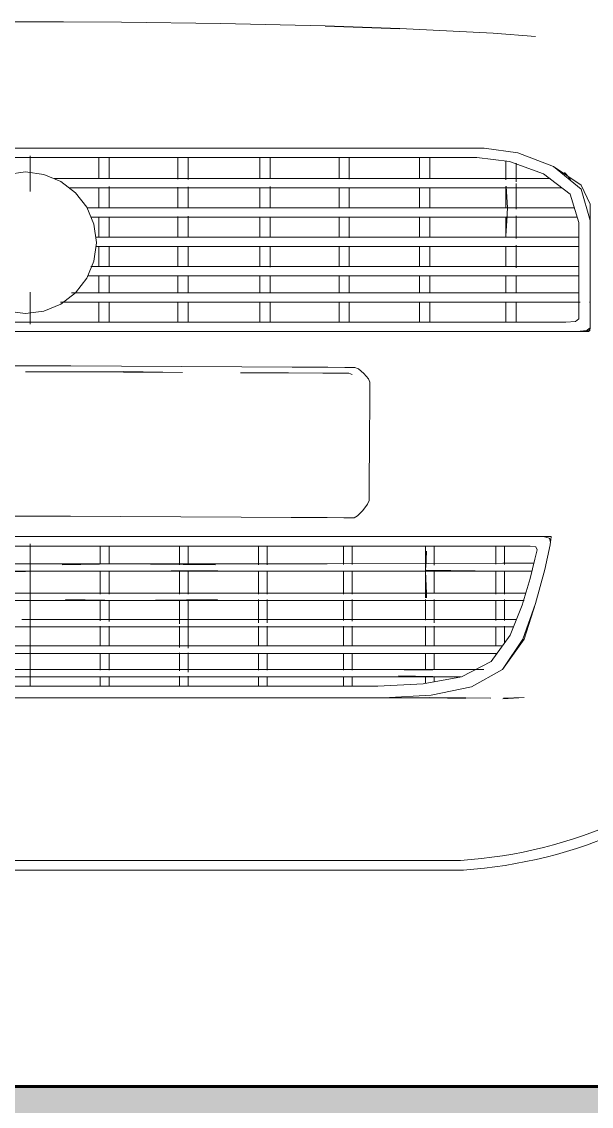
# Model space of a CAD drawing. Header units: millimetres. Extents: x -50912 to 58751, y -45352 to 5553.
# Drawn here: x 53098 to 53488, y 186 to 931 of the extents above; entities that cross this region are included whole.
import ezdxf

# ---------------------------------------------------------------- set-up
doc = ezdxf.new("R2010")
doc.units = ezdxf.units.MM
for name, color, linetype, lineweight in [('A-FLOR', 192, 'Continuous', 25), ('A-FLOR-PATT', 8, 'Continuous', 25), ('A-GENM', 13, 'Continuous', 9), ('G-IMPT', 8, 'Continuous', 9)]:
    doc.layers.add(name, color=color, linetype=linetype, lineweight=lineweight)

# ---------------------------------------------------------------- blocks, each defined once
blk = doc.blocks.new('CRT_Fiat Punto - Punto_dwg-V136-E')
at = {"layer": 'G-IMPT'}
for p, q in [((-41204.62, 930.59), (-41230.55, 930.59)), ((-41204.62, 930.59), (-41178.69, 930.59)), ((-41138.74, 930.26), (-41178.69, 930.59)), ((-41138.74, 930.26), (-41070.73, 929.26)), ((-40998.96, 927.78), (-41070.73, 929.26)), ((-40998.96, 927.78), (-40947.69, 925.96)), ((-40947.66, 925.79), (-40998.93, 927.61)), ((-40911.16, 924.14), (-40947.69, 925.96)), ((-40911.16, 924.14), (-40883.6, 922.65)), ((-40883.6, 922.65), (-40854.59, 920.4)), ((-41204.62, 843.78), (-41230.02, 843.78)), ((-41204.62, 843.78), (-41179.22, 843.78)), ((-41140.07, 843.78), (-41179.22, 843.78)), ((-41140.07, 843.78), (-41073.41, 843.78)), ((-41003.03, 843.78), (-41073.41, 843.78)), ((-41003.03, 843.78), (-40952.77, 843.78)), ((-40916.96, 843.78), (-40952.77, 843.78)), ((-40916.96, 843.78), (-40889.94, 843.78)), ((-40866.69, 840.64), (-40889.94, 843.78)), ((-41204.62, 837.51), (-41232.82, 837.51)), ((-41232.82, 837.51), (-41204.62, 837.51)), ((-41204.62, 837.51), (-41176.42, 837.51)), ((-41204.62, 837.51), (-41176.42, 837.51)), ((-41201.6, 838.63), (-41201.6, 833.54)), ((-41201.6, 833.54), (-41201.6, 820.78)), ((-41135.97, 837.51), (-41176.42, 837.51)), ((-41135.97, 837.51), (-41176.42, 837.51)), ((-41154.36, 833.54), (-41154.36, 837.51)), ((-41154.36, 833.54), (-41154.36, 822.9)), ((-41147.32, 837.51), (-41147.32, 833.54)), ((-41147.32, 833.54), (-41147.32, 822.85)), ((-41071.01, 837.51), (-41135.97, 837.51)), ((-41071.01, 837.51), (-41135.97, 837.51)), ((-41100.07, 833.54), (-41100.07, 837.51)), ((-41100.07, 833.54), (-41100.07, 822.5)), ((-41093.03, 837.51), (-41093.03, 833.54)), ((-41093.03, 833.54), (-41093.03, 822.41)), ((-41003.46, 837.51), (-41071.01, 837.51)), ((-41003.46, 837.51), (-41071.01, 837.51)), ((-41043.77, 833.54), (-41043.77, 837.13)), ((-41043.77, 833.54), (-41043.77, 822.92)), ((-41036.74, 837.22), (-41036.74, 833.54)), ((-41036.74, 833.54), (-41036.74, 822.8)), ((-40955.2, 837.51), (-41003.46, 837.51)), ((-40955.2, 837.51), (-41003.46, 837.51)), ((-40989.49, 833.54), (-40989.49, 837.51)), ((-40989.49, 833.54), (-40989.49, 822.72)), ((-40982.45, 837.03), (-40982.45, 833.54)), ((-40982.45, 833.54), (-40982.45, 822.61)), ((-40920.82, 837.51), (-40955.2, 837.51)), ((-40920.82, 837.51), (-40955.2, 837.51)), ((-40934.2, 833.54), (-40934.2, 837.51)), ((-40934.2, 833.54), (-40934.2, 823.05)), ((-40927.16, 837.51), (-40927.16, 833.54)), ((-40927.16, 833.54), (-40927.16, 822.79)), ((-40920.82, 837.51), (-40894.88, 837.51)), ((-40920.82, 837.51), (-40894.88, 837.51)), ((-40872.57, 834.68), (-40894.88, 837.51)), ((-40872.57, 834.68), (-40894.88, 837.51)), ((-40874.88, 833.54), (-40874.88, 835.1)), ((-40874.88, 833.54), (-40874.88, 822.15)), ((-40872.57, 834.68), (-40849.04, 826.2)), ((-40872.57, 834.68), (-40849.04, 826.2)), ((-40867.85, 833.54), (-40867.85, 820.78)), ((-40866.69, 840.64), (-40842.19, 831.21)), ((-41204.62, 827.51), (-41217.19, 825.83)), ((-41192.05, 825.83), (-41204.62, 827.51)), ((-40830.95, 812.22), (-40849.04, 826.2)), ((-40830.95, 812.22), (-40849.04, 826.2)), ((-40823.34, 815.68), (-40842.19, 831.21)), ((-40842.19, 831.21), (-40823.34, 818.48)), ((-41201.6, 814.04), (-41201.6, 820.78)), ((-41180.33, 821.02), (-41192.05, 825.83)), ((-41185, 822.93), (-41176.42, 822.93)), ((-41180.33, 821.02), (-41170.29, 813.29)), ((-41135.97, 822.93), (-41176.42, 822.93)), ((-41135.97, 822.93), (-41071.01, 822.93)), ((-41003.03, 822.93), (-41071.01, 822.93)), ((-41003.03, 822.93), (-40953.48, 822.93)), ((-40914.92, 822.93), (-40953.48, 822.93)), ((-40914.92, 822.93), (-40879.87, 822.93)), ((-40853.46, 822.93), (-40879.87, 822.93)), ((-40867.85, 803.19), (-40867.85, 819.49)), ((-40853.46, 822.93), (-40844.59, 822.93)), ((-41140.07, 816.64), (-41174.64, 816.64)), ((-41162.55, 803.28), (-41170.29, 813.29)), ((-41154.36, 803.19), (-41154.36, 816.8)), ((-41147.32, 803.19), (-41147.32, 817.42)), ((-41073.41, 816.64), (-41140.07, 816.64)), ((-41100.07, 803.19), (-41100.07, 817.11)), ((-41093.03, 803.19), (-41093.03, 817.19)), ((-41002.59, 816.64), (-41073.41, 816.64)), ((-41043.77, 803.19), (-41043.77, 816.77)), ((-41036.74, 803.19), (-41036.74, 817.42)), ((-40950.98, 816.64), (-41002.59, 816.64)), ((-40989.49, 803.19), (-40989.49, 816.44)), ((-40982.45, 803.19), (-40982.45, 816.62)), ((-40911.54, 816.64), (-40950.98, 816.64)), ((-40934.2, 803.19), (-40934.2, 816.52)), ((-40927.16, 803.19), (-40927.16, 816.78)), ((-40877.23, 816.64), (-40911.54, 816.64)), ((-40851.88, 816.64), (-40877.23, 816.64)), ((-40874.88, 803.19), (-40874.88, 817.42)), ((-40873.84, 802.83), (-40874.7, 817.68)), ((-40873.84, 802.83), (-40874.69, 817.42)), ((-40851.88, 816.64), (-40839.31, 816.64)), ((-40836.67, 816.64), (-40839.31, 816.64)), ((-40830.95, 812.22), (-40824.92, 792.9)), ((-40830.95, 812.22), (-40824.92, 792.9)), ((-40823.34, 818.48), (-40817.05, 805.43)), ((-40823.34, 815.68), (-40817.05, 794.21)), ((-40817.05, 792.71), (-40817.05, 805.43)), ((-41162.55, 803.28), (-41157.72, 791.58)), ((-41135.97, 802.83), (-41162.36, 802.83)), ((-41140.07, 796.53), (-41159.76, 796.53)), ((-41154.36, 802.7), (-41154.36, 803.19)), ((-41154.36, 783.59), (-41154.36, 796.63)), ((-41147.32, 802.7), (-41147.32, 803.19)), ((-41147.32, 783.59), (-41147.32, 796.67)), ((-41073.41, 796.53), (-41140.07, 796.53)), ((-41135.97, 802.83), (-41071.01, 802.83)), ((-41100.07, 802.7), (-41100.07, 803.19)), ((-41100.07, 783.59), (-41100.07, 797)), ((-41093.03, 802.7), (-41093.03, 803.19)), ((-41093.03, 783.59), (-41093.03, 797.08)), ((-41002.59, 796.53), (-41073.41, 796.53)), ((-41003.03, 802.83), (-41071.01, 802.83)), ((-41043.77, 802.7), (-41043.77, 803.19)), ((-41043.77, 783.59), (-41043.77, 796.6)), ((-41036.74, 802.7), (-41036.74, 803.19)), ((-41036.74, 783.59), (-41036.74, 796.71)), ((-41003.03, 802.83), (-40953.48, 802.83)), ((-40950.98, 796.53), (-41002.59, 796.53)), ((-40989.49, 802.7), (-40989.49, 803.19)), ((-40989.49, 783.59), (-40989.49, 796.27)), ((-40982.45, 802.7), (-40982.45, 803.19)), ((-40982.45, 783.59), (-40982.45, 796.45)), ((-40913.41, 802.83), (-40953.48, 802.83)), ((-40910.03, 796.53), (-40950.98, 796.53)), ((-40934.2, 802.7), (-40934.2, 803.19)), ((-40934.2, 783.59), (-40934.2, 796.33)), ((-40927.16, 802.7), (-40927.16, 803.19)), ((-40927.16, 783.59), (-40927.16, 796.57)), ((-40913.41, 802.83), (-40873.84, 802.83)), ((-40871.2, 796.53), (-40910.03, 796.53)), ((-40874.88, 802.7), (-40874.88, 803.19)), ((-40873.84, 802.83), (-40874.88, 783.59)), ((-40874.14, 797.32), (-40874.88, 783.59)), ((-40874.88, 783.59), (-40874.88, 796.53)), ((-40873.84, 802.83), (-40873.88, 802.04)), ((-40842.9, 802.83), (-40873.84, 802.83)), ((-40841.33, 796.53), (-40871.2, 796.53)), ((-40867.85, 802.04), (-40867.85, 803.19)), ((-40867.85, 783.59), (-40867.85, 797.32)), ((-40842.9, 802.83), (-40828.71, 802.83)), ((-40841.33, 796.53), (-40827.25, 796.53)), ((-40828.71, 802.83), (-40828.03, 802.83)), ((-40826.23, 796.53), (-40827.25, 796.53)), ((-41156.04, 779.05), (-41157.72, 791.58)), ((-40824.92, 771.17), (-40824.92, 792.9)), ((-40824.92, 771.17), (-40824.92, 792.9)), ((-40817.05, 792.71), (-40817.05, 780.99)), ((-41135.97, 782.72), (-41156.64, 782.72)), ((-41154.36, 782.83), (-41154.36, 783.59)), ((-41147.32, 782.79), (-41147.32, 783.59)), ((-41135.97, 782.72), (-41071.01, 782.72)), ((-41100.07, 782.88), (-41100.07, 783.59)), ((-41093.03, 782.8), (-41093.03, 783.59)), ((-41003.03, 782.72), (-41071.01, 782.72)), ((-41043.77, 782.85), (-41043.77, 783.59)), ((-41036.74, 782.73), (-41036.74, 783.59)), ((-41003.03, 782.72), (-40953.48, 782.72)), ((-40989.49, 782.72), (-40989.49, 783.59)), ((-40982.45, 782.4), (-40982.45, 783.59)), ((-40912.91, 782.72), (-40953.48, 782.72)), ((-40934.2, 782.72), (-40934.2, 783.59)), ((-40927.16, 782.77), (-40927.16, 783.59)), ((-40912.91, 782.72), (-40871.83, 782.72)), ((-40874.88, 782.61), (-40874.88, 783.59)), ((-40839.38, 782.72), (-40871.83, 782.72)), ((-40867.85, 781.93), (-40867.85, 783.59)), ((-40839.38, 782.72), (-40824.69, 782.72)), ((-41156.04, 778.76), (-41157.72, 766.23)), ((-41140.07, 776.42), (-41156.31, 776.42)), ((-41156.04, 779.05), (-41156.04, 778.9)), ((-41156.04, 778.76), (-41156.04, 778.9)), ((-41154.36, 763.23), (-41154.36, 776.16)), ((-41147.32, 763.23), (-41147.32, 776.16)), ((-41073.41, 776.42), (-41140.07, 776.42)), ((-41100.07, 763.23), (-41100.07, 776.16)), ((-41093.03, 763.23), (-41093.03, 776.16)), ((-41002.59, 776.42), (-41073.41, 776.42)), ((-41043.77, 763.23), (-41043.77, 776.16)), ((-41036.74, 763.23), (-41036.74, 776.51)), ((-40950.98, 776.42), (-41002.59, 776.42)), ((-40989.49, 763.23), (-40989.49, 776.16)), ((-40982.45, 763.23), (-40982.45, 776.16)), ((-40909.53, 776.42), (-40950.98, 776.42)), ((-40934.2, 763.23), (-40934.2, 776.12)), ((-40927.16, 763.23), (-40927.16, 776.36)), ((-40869.19, 776.42), (-40909.53, 776.42)), ((-40874.88, 763.23), (-40874.88, 776.53)), ((-40837.81, 776.42), (-40869.19, 776.42)), ((-40867.85, 763.23), (-40867.85, 777.21)), ((-40837.81, 776.42), (-40824.86, 776.42)), ((-40817.05, 780.99), (-40817.05, 766.77)), ((-40824.92, 771.17), (-40824.92, 749.98)), ((-40824.92, 771.17), (-40824.92, 749.98)), ((-40817.05, 766.77), (-40817.05, 746.53)), ((-41162.55, 754.53), (-41157.72, 766.23)), ((-41135.97, 762.61), (-41159.81, 762.61)), ((-41154.36, 762.61), (-41154.36, 763.23)), ((-41147.32, 762.61), (-41147.32, 763.23)), ((-41135.97, 762.61), (-41071.01, 762.61)), ((-41100.07, 762.61), (-41100.07, 763.23)), ((-41093.03, 762.61), (-41093.03, 763.23)), ((-41003.03, 762.61), (-41071.01, 762.61)), ((-41043.77, 762.61), (-41043.77, 763.23)), ((-41036.74, 762.22), (-41036.74, 763.23)), ((-41003.03, 762.61), (-40953.48, 762.61)), ((-40989.49, 762.61), (-40989.49, 763.23)), ((-40982.45, 762.89), (-40982.45, 763.23)), ((-40912.91, 762.61), (-40953.48, 762.61)), ((-40934.2, 762.61), (-40934.2, 763.23)), ((-40927.16, 762.33), (-40927.16, 763.23)), ((-40912.91, 762.61), (-40871.83, 762.61)), ((-40874.88, 762.63), (-40874.88, 763.23)), ((-40839.38, 762.61), (-40871.83, 762.61)), ((-40867.85, 761.83), (-40867.85, 763.23)), ((-40839.38, 762.61), (-40824.69, 762.61)), ((-41162.55, 754.53), (-41170.29, 744.52)), ((-41140.07, 756.32), (-41162.24, 756.32)), ((-41154.36, 744.52), (-41154.36, 756.19)), ((-41147.32, 744.52), (-41147.32, 756.23)), ((-41073.41, 756.32), (-41140.07, 756.32)), ((-41100.07, 744.52), (-41100.07, 756.16)), ((-41093.03, 744.52), (-41093.03, 756.23)), ((-41002.59, 756.32), (-41073.41, 756.32)), ((-41043.77, 744.97), (-41043.77, 756.16)), ((-41036.74, 744.85), (-41036.74, 756.27)), ((-40950.98, 756.32), (-41002.59, 756.32)), ((-40989.49, 744.52), (-40989.49, 755.82)), ((-40982.45, 745.07), (-40982.45, 756)), ((-40909.53, 756.32), (-40950.98, 756.32)), ((-40934.2, 744.52), (-40934.2, 755.88)), ((-40927.16, 744.88), (-40927.16, 756.11)), ((-40869.19, 756.32), (-40909.53, 756.32)), ((-40874.88, 744.52), (-40874.88, 756.29)), ((-40837.81, 756.32), (-40869.19, 756.32)), ((-40867.85, 744.5), (-40867.85, 756.52)), ((-40837.81, 756.32), (-40824.66, 756.32)), ((-41201.6, 743.37), (-41201.6, 745.05)), ((-41180.33, 736.79), (-41170.29, 744.52)), ((-41135.97, 744.52), (-41173.01, 744.52)), ((-41135.97, 744.52), (-41071.01, 744.52)), ((-41003.03, 744.52), (-41071.01, 744.52)), ((-41003.03, 744.52), (-40953.48, 744.52)), ((-40912.91, 744.52), (-40953.48, 744.52)), ((-40912.91, 744.52), (-40871.83, 744.52)), ((-40839.38, 744.52), (-40871.83, 744.52)), ((-40839.38, 744.52), (-40824.69, 744.52)), ((-40824.92, 733.71), (-40824.92, 749.98)), ((-40824.92, 733.71), (-40824.92, 749.98)), ((-40817.05, 746.53), (-40817.05, 728.45)), ((-41201.6, 728.48), (-41201.6, 743.37)), ((-41180.33, 736.79), (-41192.05, 731.98)), ((-41180.58, 738.22), (-41179.22, 738.22)), ((-41140.07, 738.22), (-41179.22, 738.22)), ((-41154.36, 728.48), (-41154.36, 738.22)), ((-41147.32, 728.48), (-41147.32, 738.22)), ((-41073.41, 738.22), (-41140.07, 738.22)), ((-41100.07, 728.48), (-41100.07, 737.87)), ((-41093.03, 728.48), (-41093.03, 737.95)), ((-41002.59, 738.22), (-41073.41, 738.22)), ((-41043.77, 728.48), (-41043.77, 737.88)), ((-41036.74, 728.48), (-41036.74, 737.99)), ((-40950.98, 738.22), (-41002.59, 738.22)), ((-40989.49, 728.48), (-40989.49, 738.22)), ((-40982.45, 728.48), (-40982.45, 737.72)), ((-40909.53, 738.22), (-40950.98, 738.22)), ((-40934.2, 728.48), (-40934.2, 738.22)), ((-40927.16, 728.48), (-40927.16, 737.82)), ((-40869.19, 738.22), (-40909.53, 738.22)), ((-40874.88, 728.48), (-40874.88, 738)), ((-40837.81, 738.22), (-40869.19, 738.22)), ((-40867.85, 728.48), (-40867.85, 738.23)), ((-40837.81, 738.22), (-40823.93, 738.22)), ((-40817.05, 738.22), (-40817.47, 738.22)), ((-41204.62, 730.3), (-41217.19, 731.98)), ((-41204.62, 730.3), (-41192.05, 731.98)), ((-40824.92, 733.71), (-40824.92, 726.74)), ((-40824.92, 733.71), (-40824.92, 726.74)), ((-41232.82, 724.41), (-41204.62, 724.41)), ((-41232.82, 724.41), (-41204.62, 724.41)), ((-41204.62, 724.41), (-41176.42, 724.41)), ((-41204.62, 724.41), (-41176.42, 724.41)), ((-41201.6, 723.02), (-41201.6, 728.48)), ((-41135.97, 724.41), (-41176.42, 724.41)), ((-41135.97, 724.41), (-41176.42, 724.41)), ((-41154.36, 724.41), (-41154.36, 728.48)), ((-41147.32, 724.41), (-41147.32, 728.48)), ((-41135.97, 724.41), (-41071.01, 724.41)), ((-41135.97, 724.41), (-41071.01, 724.41)), ((-41100.07, 724.41), (-41100.07, 728.48)), ((-41093.03, 724.41), (-41093.03, 728.48)), ((-41003.03, 724.41), (-41071.01, 724.41)), ((-41003.03, 724.41), (-41071.01, 724.41)), ((-41043.77, 724.41), (-41043.77, 728.48)), ((-41036.74, 724.41), (-41036.74, 728.48)), ((-41003.03, 724.41), (-40953.48, 724.41)), ((-41003.03, 724.41), (-40953.48, 724.41)), ((-40989.49, 724.41), (-40989.49, 728.48)), ((-40982.45, 724.41), (-40982.45, 728.48)), ((-40914.42, 724.41), (-40953.48, 724.41)), ((-40914.42, 724.41), (-40953.48, 724.41)), ((-40934.2, 724.41), (-40934.2, 728.48)), ((-40927.16, 724.41), (-40927.16, 728.48)), ((-40914.42, 724.41), (-40877.86, 724.41)), ((-40914.42, 724.41), (-40877.86, 724.41)), ((-40849.18, 724.41), (-40877.86, 724.41)), ((-40849.18, 724.41), (-40877.86, 724.41)), ((-40874.88, 724.41), (-40874.88, 728.48)), ((-40867.85, 724.82), (-40867.85, 728.48)), ((-40849.18, 724.41), (-40833.74, 724.41)), ((-40849.18, 724.41), (-40833.74, 724.41)), ((-40827.12, 724.99), (-40833.74, 724.41)), ((-40827.12, 724.99), (-40833.74, 724.41)), ((-40827.12, 724.99), (-40824.92, 726.74)), ((-40827.12, 724.99), (-40824.92, 726.74)), ((-40817.05, 728.45), (-40817.05, 720.7)), ((-41204.62, 718.12), (-41230.02, 718.12)), ((-41179.22, 718.12), (-41204.62, 718.12)), ((-41140.07, 718.12), (-41179.22, 718.12)), ((-41073.41, 718.12), (-41140.07, 718.12)), ((-41002.59, 718.12), (-41073.41, 718.12)), ((-41002.59, 718.12), (-40950.98, 718.12)), ((-40910.66, 718.12), (-40950.98, 718.12)), ((-40910.66, 718.12), (-40873.72, 718.12)), ((-40846.55, 718.12), (-40873.72, 718.12)), ((-40846.55, 718.12), (-40835.57, 718.12)), ((-40835.57, 718.12), (-40832.12, 718.12)), ((-40832.12, 718.12), (-40827.55, 718.12)), ((-40823.03, 718.12), (-40827.55, 718.12)), ((-40819.35, 718.76), (-40826.25, 718.12)), ((-40819.73, 718.12), (-40823.03, 718.12)), ((-40817.44, 718.76), (-40821.33, 718.12)), ((-40819.73, 718.12), (-40821.33, 718.12)), ((-40821.33, 718.12), (-40818.23, 718.12)), ((-40818.23, 718.12), (-40820.77, 718.12)), ((-40817.44, 718.76), (-40819.73, 718.12)), ((-40819.73, 718.12), (-40817.72, 718.76)), ((-40819.35, 718.76), (-40817.47, 720.35)), ((-40818.23, 718.12), (-40817.05, 720.7)), ((-40817.44, 718.76), (-40818.23, 718.12)), ((-40817.35, 718.76), (-40818.23, 718.12)), ((-40817.72, 718.76), (-40817.05, 720.7)), ((-40817.44, 718.76), (-40817.05, 720.7)), ((-40817.44, 718.76), (-40817.05, 720.7)), ((-40817.35, 718.76), (-40817.05, 720.7)), ((-41204.62, 694.55), (-41235.77, 694.46)), ((-41173.47, 694.46), (-41204.62, 694.55)), ((-41138.9, 694.26), (-41173.47, 694.46)), ((-41097.5, 694.04), (-41138.9, 694.26)), ((-41056.12, 693.82), (-41097.5, 694.04)), ((-41021.64, 693.64), (-41056.12, 693.82)), ((-40997.08, 693.51), (-41021.64, 693.64)), ((-40985.44, 693.45), (-40997.08, 693.51)), ((-40981.13, 693.42), (-40985.44, 693.45)), ((-40981.13, 693.42), (-40978.54, 693.41)), ((-40978.54, 693.41), (-40976.18, 692.34)), ((-40976.18, 692.34), (-40972.54, 689.15)), ((-41204.62, 690.44), (-41172.26, 690.35)), ((-41137.41, 690.65), (-41172.3, 690.4)), ((-41137.31, 690.2), (-41172.3, 690.4)), ((-41137.41, 690.65), (-41096.98, 689.98)), ((-41096.98, 689.98), (-41137.31, 690.2)), ((-41057.19, 689.72), (-41024.19, 689.6)), ((-41000.62, 689.47), (-41024.19, 689.6)), ((-40989.46, 689.42), (-41000.62, 689.47)), ((-40985.32, 689.39), (-40989.46, 689.42)), ((-40982.84, 689.38), (-40985.32, 689.39)), ((-40980.57, 688.46), (-40982.84, 689.38)), ((-40980.57, 688.46), (-40980.63, 688.49)), ((-40972.54, 689.15), (-40969.33, 685.54)), ((-40969.33, 685.54), (-40968.26, 683.21)), ((-40968.26, 683.21), (-40968.33, 672.22)), ((-40968.33, 672.22), (-40968.51, 642.64)), ((-40968.51, 642.64), (-40968.7, 613.06)), ((-40968.7, 613.06), (-40968.77, 602.07)), ((-40976.81, 591.54), (-40973.12, 595.33)), ((-40973.12, 595.33), (-40969.86, 599.54)), ((-40969.86, 599.54), (-40968.77, 602.07)), ((-41204.62, 591.43), (-41235.45, 591.33)), ((-41173.79, 591.33), (-41204.62, 591.43)), ((-41139.46, 591.14), (-41173.79, 591.33)), ((-41098.14, 590.92), (-41139.46, 591.14)), ((-41056.76, 590.7), (-41098.14, 590.92)), ((-41022.28, 590.52), (-41056.76, 590.7)), ((-40997.72, 590.39), (-41022.28, 590.52)), ((-40986.08, 590.32), (-40997.72, 590.39)), ((-40981.77, 590.3), (-40986.08, 590.32)), ((-40979.18, 590.29), (-40981.77, 590.3)), ((-40979.18, 590.29), (-40976.81, 591.54)), ((-41204.62, 577.32), (-41229.46, 577.32)), ((-41204.62, 577.32), (-41179.78, 577.32)), ((-41141.05, 577.32), (-41179.78, 577.32)), ((-41141.05, 577.32), (-41074.52, 577.32)), ((-40996.79, 577.32), (-41074.52, 577.32)), ((-40996.79, 577.32), (-40924.46, 577.32)), ((-40871.08, 577.32), (-40924.46, 577.32)), ((-40871.08, 577.32), (-40850.22, 577.32)), ((-40846.72, 577.32), (-40850.22, 577.32)), ((-40845.32, 576.3), (-40849.06, 577.32)), ((-40845.1, 577.32), (-40846.72, 577.32)), ((-40845.1, 577.32), (-40844.43, 577.32)), ((-40844.99, 576.21), (-40844.37, 573.24)), ((-40844.6, 571.67), (-40843.77, 577.32)), ((-40843.77, 577.32), (-40844.43, 577.32)), ((-41232.44, 570.88), (-41204.62, 570.88)), ((-41232.44, 570.88), (-41204.62, 570.88)), ((-41204.62, 570.88), (-41176.8, 570.88)), ((-41204.62, 570.88), (-41176.8, 570.88)), ((-41201.6, 572.47), (-41201.6, 567.44)), ((-41201.6, 567.44), (-41201.6, 553.37)), ((-41136.84, 570.88), (-41176.8, 570.88)), ((-41136.84, 570.88), (-41176.8, 570.88)), ((-41153.35, 567.44), (-41153.35, 570.88)), ((-41153.35, 567.44), (-41153.35, 558.43)), ((-41147.32, 570.88), (-41147.32, 567.44)), ((-41147.32, 567.44), (-41147.32, 558.53)), ((-41136.84, 570.88), (-41072.58, 570.88)), ((-41136.84, 570.88), (-41072.58, 570.88)), ((-41099.06, 567.44), (-41099.06, 570.88)), ((-41099.06, 567.44), (-41099.06, 557.99)), ((-41093.03, 570.88), (-41093.03, 567.44)), ((-41093.03, 567.44), (-41093.03, 557.99)), ((-40998.74, 570.88), (-41072.58, 570.88)), ((-40998.74, 570.88), (-41072.58, 570.88)), ((-41044.78, 567.44), (-41044.78, 570.88)), ((-41044.78, 567.44), (-41044.78, 558.02)), ((-41038.75, 570.88), (-41038.75, 567.44)), ((-41038.75, 567.44), (-41038.75, 558.02)), ((-40998.74, 570.88), (-40930.03, 570.88)), ((-40998.74, 570.88), (-40930.03, 570.88)), ((-40986.47, 567.44), (-40986.47, 570.88)), ((-40986.47, 567.44), (-40986.47, 558.08)), ((-40980.44, 570.88), (-40980.44, 567.44)), ((-40980.44, 567.44), (-40980.44, 558.09)), ((-40930.17, 567.44), (-40930.17, 570.88)), ((-40930.03, 553.54), (-40930.17, 567.44)), ((-40930.08, 558.21), (-40930.17, 567.44)), ((-40879.04, 570.88), (-40930.03, 570.88)), ((-40879.04, 570.88), (-40930.03, 570.88)), ((-40929.91, 556.18), (-40929.42, 567.44)), ((-40929.82, 558.21), (-40929.42, 567.44)), ((-40924.14, 570.97), (-40924.14, 567.44)), ((-40924.14, 567.44), (-40924.14, 557.66)), ((-40881.92, 567.44), (-40881.92, 570.88)), ((-40881.92, 567.44), (-40881.92, 558.36)), ((-40879.04, 570.88), (-40858.4, 570.88)), ((-40879.04, 570.88), (-40858.4, 570.88)), ((-40875.89, 570.88), (-40875.89, 567.44)), ((-40875.89, 567.44), (-40875.89, 558.23)), ((-40854.46, 570.2), (-40858.4, 570.88)), ((-40854.46, 570.2), (-40858.4, 570.88)), ((-40855.11, 561.88), (-40853.58, 568.16)), ((-40855.11, 561.88), (-40853.58, 568.16)), ((-40854.46, 570.2), (-40853.58, 568.16)), ((-40854.46, 570.2), (-40853.58, 568.16)), ((-40844.6, 571.67), (-40848.33, 554.7)), ((-41204.62, 558.63), (-41229.46, 558.63)), ((-41179.78, 558.63), (-41204.62, 558.63)), ((-41141.05, 558.63), (-41179.78, 558.63)), ((-41179.41, 557.99), (-41141.05, 558.63)), ((-41179.41, 557.99), (-41141.05, 558.63)), ((-41074.28, 557.99), (-41141.05, 558.63)), ((-41074.28, 557.99), (-41141.05, 558.63)), ((-41074.52, 558.63), (-41141.05, 558.63)), ((-40997.67, 558.69), (-41074.52, 558.63)), ((-40997.67, 558.69), (-40927.98, 558.88)), ((-40876.95, 559.07), (-40927.98, 558.88)), ((-40876.95, 559.07), (-40856.1, 559.13)), ((-40855.11, 561.88), (-40858.36, 548.48)), ((-40855.11, 561.88), (-40858.36, 548.48)), ((-41204.62, 553.37), (-41232.44, 553.54)), ((-41204.62, 553.37), (-41232.44, 553.54)), ((-41204.62, 553.54), (-41232.44, 553.54)), ((-41204.62, 553.37), (-41176.8, 553.54)), ((-41204.62, 553.37), (-41176.8, 553.54)), ((-41204.62, 553.54), (-41176.8, 553.54)), ((-41201.6, 535.27), (-41201.6, 553.37)), ((-41136.84, 553.54), (-41176.8, 553.54)), ((-41153.35, 537.89), (-41153.35, 553.37)), ((-41147.32, 537.89), (-41147.32, 553.37)), ((-41072.82, 554.17), (-41136.84, 553.54)), ((-41072.82, 554.17), (-41136.84, 553.54)), ((-41136.84, 553.54), (-41072.58, 553.54)), ((-41099.06, 537.89), (-41099.06, 553.37)), ((-41093.03, 537.89), (-41093.03, 553.37)), ((-40998.74, 553.54), (-41072.58, 553.54)), ((-41044.78, 537.89), (-41044.78, 553.37)), ((-41038.75, 537.89), (-41038.75, 553.37)), ((-40998.74, 553.54), (-40930.03, 553.54)), ((-40986.47, 537.89), (-40986.47, 553.37)), ((-40980.44, 537.89), (-40980.44, 553.37)), ((-40930.03, 553.54), (-40930.17, 535.27)), ((-40930.03, 553.54), (-40930.15, 537.89)), ((-40879.04, 553.54), (-40930.03, 553.54)), ((-40930.03, 553.54), (-40929.53, 538.48)), ((-40930.03, 553.54), (-40929.42, 535.27)), ((-40929.77, 554.21), (-40879.04, 553.54)), ((-40929.77, 554.21), (-40879.04, 553.54)), ((-40924.14, 554.21), (-40924.14, 553.37)), ((-40924.14, 538.2), (-40924.14, 553.37)), ((-40881.92, 537.78), (-40881.92, 553.37)), ((-40879.04, 553.54), (-40858.4, 553.54)), ((-40875.89, 537.89), (-40875.89, 553.37)), ((-40858.4, 553.54), (-40857.3, 553.54)), ((-40854.61, 531.46), (-40848.33, 554.7)), ((-40863.83, 530.29), (-40858.36, 548.48)), ((-40863.83, 530.29), (-40858.36, 548.48)), ((-41204.62, 538.52), (-41229.46, 538.52)), ((-41179.78, 538.52), (-41204.62, 538.52)), ((-41141.05, 538.52), (-41179.78, 538.52)), ((-41074.52, 538.52), (-41141.05, 538.52)), ((-40997.86, 538.52), (-41074.52, 538.52)), ((-40997.86, 538.52), (-40928.73, 538.52)), ((-40878.9, 538.52), (-40928.73, 538.52)), ((-40878.9, 538.52), (-40861.56, 538.52)), ((-41204.62, 533.43), (-41232.44, 533.43)), ((-41204.62, 533.43), (-41176.8, 533.43)), ((-41201.6, 518.18), (-41201.6, 535.27)), ((-41177.17, 534.07), (-41136.84, 533.43)), ((-41177.17, 534.07), (-41136.84, 533.43)), ((-41136.84, 533.43), (-41176.8, 533.43)), ((-41153.35, 519.51), (-41153.35, 533.69)), ((-41147.32, 519.18), (-41147.32, 533.6)), ((-41072.82, 534.07), (-41136.84, 533.43)), ((-41072.82, 534.07), (-41136.84, 533.43)), ((-41136.84, 533.43), (-41072.58, 533.43)), ((-41099.06, 518.18), (-41099.06, 533.81)), ((-41093.03, 518.18), (-41093.03, 533.87)), ((-40998.74, 533.43), (-41072.58, 533.43)), ((-41044.78, 518.18), (-41044.78, 534.07)), ((-41038.75, 518.18), (-41038.75, 534.07)), ((-40998.74, 533.43), (-40930.03, 533.43)), ((-40986.47, 519.79), (-40986.47, 533.39)), ((-40980.44, 519.32), (-40980.44, 534.07)), ((-40930.17, 520.04), (-40930.17, 534.07)), ((-40879.67, 533.43), (-40930.03, 533.43)), ((-40924.14, 518.18), (-40924.14, 534.07)), ((-40881.92, 519.73), (-40881.92, 533.54)), ((-40879.67, 533.43), (-40862.38, 533.43)), ((-40875.89, 519.79), (-40875.89, 534.07)), ((-40863.83, 530.29), (-40872.02, 509.65)), ((-40863.83, 530.29), (-40872.02, 509.65)), ((-40854.61, 531.46), (-40863.41, 506.95)), ((-40862.49, 507.05), (-40854.61, 531.46)), ((-40862.49, 507.05), (-40854.61, 531.46)), ((-40856.62, 525.53), (-40863.41, 506.95)), ((-41204.62, 515.34), (-41232.44, 515.34)), ((-41204.62, 520.43), (-41207.26, 520.43)), ((-41179.78, 520.43), (-41204.62, 520.43)), ((-41204.62, 515.34), (-41176.8, 515.34)), ((-41201.6, 502.22), (-41201.6, 518.18)), ((-41141.05, 520.43), (-41179.78, 520.43)), ((-41136.84, 515.34), (-41176.8, 515.34)), ((-41153.35, 502.22), (-41153.35, 515.97)), ((-41147.32, 502.22), (-41147.32, 515.97)), ((-41074.52, 520.43), (-41141.05, 520.43)), ((-41136.84, 515.34), (-41072.58, 515.34)), ((-41099.06, 517.39), (-41099.06, 518.18)), ((-41099.06, 502.22), (-41099.06, 515.97)), ((-41093.03, 515.97), (-41093.03, 518.18)), ((-41093.03, 502.22), (-41093.03, 515.73)), ((-40997.99, 520.43), (-41074.52, 520.43)), ((-40999.18, 515.34), (-41072.58, 515.34)), ((-41044.78, 502.22), (-41044.78, 515.97)), ((-41038.75, 502.22), (-41038.75, 515.97)), ((-40999.18, 515.34), (-40931.78, 515.34)), ((-40997.99, 520.43), (-40929.24, 520.43)), ((-40986.47, 502.22), (-40986.47, 515.97)), ((-40980.44, 502.22), (-40980.44, 515.97)), ((-40882.87, 515.34), (-40931.78, 515.34)), ((-40930.17, 502.22), (-40930.17, 515.97)), ((-40880.03, 520.43), (-40929.24, 520.43)), ((-40924.14, 502.22), (-40924.14, 515.97)), ((-40882.87, 515.34), (-40869.77, 515.34)), ((-40881.92, 515.43), (-40881.92, 504.79)), ((-40880.03, 520.43), (-40867.75, 520.43)), ((-40875.89, 515.97), (-40875.89, 505.26)), ((-40885.16, 491.61), (-40872.02, 509.65)), ((-40885.16, 491.61), (-40872.02, 509.65)), ((-40862.49, 507.05), (-40877.23, 486.22)), ((-40862.49, 507.05), (-40877.23, 486.22)), ((-40877.23, 486.22), (-40863.41, 506.95)), ((-40877.23, 486.22), (-40863.41, 506.95)), ((-41204.62, 502.33), (-41229.46, 502.33)), ((-41179.78, 502.33), (-41204.62, 502.33)), ((-41201.6, 487.52), (-41201.6, 502.22)), ((-41141.05, 502.33), (-41179.78, 502.33)), ((-41074.52, 502.33), (-41141.05, 502.33)), ((-41099.06, 501.29), (-41099.06, 502.22)), ((-41093.03, 500.83), (-41093.03, 502.22)), ((-40999.31, 502.33), (-41074.52, 502.33)), ((-40999.31, 502.33), (-40934.52, 502.33)), ((-40889.2, 502.33), (-40934.52, 502.33)), ((-40889.2, 502.33), (-40877.35, 502.33)), ((-40881.92, 504.79), (-40881.92, 502.75)), ((-40875.89, 505.26), (-40875.89, 504.35)), ((-41204.62, 497.24), (-41232.44, 497.24)), ((-41204.62, 497.24), (-41176.8, 497.24)), ((-41136.84, 497.24), (-41176.8, 497.24)), ((-41153.35, 487.52), (-41153.35, 497.19)), ((-41147.32, 487.52), (-41147.32, 497.24)), ((-41136.84, 497.24), (-41072.58, 497.24)), ((-41099.06, 487.52), (-41099.06, 497.62)), ((-41093.03, 487.52), (-41093.03, 497.68)), ((-41000.56, 497.24), (-41072.58, 497.24)), ((-41044.78, 487.52), (-41044.78, 497.15)), ((-41038.75, 487.52), (-41038.75, 497.26)), ((-41000.56, 497.24), (-40937.31, 497.24)), ((-40986.47, 487.52), (-40986.47, 496.77)), ((-40980.44, 487.52), (-40980.44, 496.92)), ((-40892.49, 497.24), (-40937.31, 497.24)), ((-40930.17, 487.52), (-40930.17, 496.71)), ((-40924.14, 487.52), (-40924.14, 496.9)), ((-40885.16, 491.61), (-40905.45, 481.23)), ((-40885.16, 491.61), (-40905.45, 481.23)), ((-40892.49, 497.24), (-40881.42, 497.24)), ((-40881.92, 497.24), (-40881.92, 496.06)), ((-41204.62, 486.25), (-41229.46, 486.25)), ((-41179.78, 486.25), (-41204.62, 486.25)), ((-41201.6, 476.84), (-41201.6, 487.52)), ((-41141.05, 486.25), (-41179.78, 486.25)), ((-41153.35, 485.61), (-41153.35, 487.52)), ((-41147.32, 485.61), (-41147.32, 487.52)), ((-41074.52, 486.25), (-41141.05, 486.25)), ((-41099.06, 485.15), (-41099.06, 487.52)), ((-41093.03, 484.22), (-41093.03, 487.52)), ((-41001.66, 486.25), (-41074.52, 486.25)), ((-41044.78, 485.61), (-41044.78, 487.52)), ((-41038.75, 485.61), (-41038.75, 487.52)), ((-41001.66, 486.25), (-40943.93, 486.25)), ((-40986.47, 485.61), (-40986.47, 487.52)), ((-40980.44, 485.61), (-40980.44, 487.52)), ((-40944.62, 485.61), (-40905.37, 486.25)), ((-40944.62, 485.61), (-40905.37, 486.25)), ((-40943.93, 486.25), (-40905.37, 486.25)), ((-40930.17, 485.85), (-40930.17, 487.52)), ((-40924.14, 485.94), (-40924.14, 487.52)), ((-40905.37, 486.25), (-40895.64, 486.25)), ((-40905.37, 486.25), (-40890.05, 486.25)), ((-40877.23, 486.22), (-40898.59, 474.28)), ((-41204.62, 481.15), (-41232.44, 481.15)), ((-41204.62, 481.15), (-41176.8, 481.15)), ((-41201.6, 474.67), (-41201.6, 476.84)), ((-41136.84, 481.15), (-41176.8, 481.15)), ((-41153.35, 476.84), (-41153.35, 481.1)), ((-41153.35, 474.67), (-41153.35, 476.84)), ((-41147.32, 476.84), (-41147.32, 481.15)), ((-41147.32, 474.67), (-41147.32, 476.84)), ((-41136.84, 481.15), (-41072.58, 481.15)), ((-41099.06, 476.84), (-41099.06, 481.53)), ((-41099.06, 474.67), (-41099.06, 476.84)), ((-41093.03, 476.84), (-41093.03, 481.59)), ((-41093.03, 474.67), (-41093.03, 476.84)), ((-41072.58, 481.15), (-41003.6, 481.15)), ((-41044.78, 476.84), (-41044.78, 481.06)), ((-41044.78, 474.67), (-41044.78, 476.84)), ((-41038.75, 476.84), (-41038.75, 481.17)), ((-41038.75, 474.67), (-41038.75, 476.84)), ((-41003.6, 481.15), (-40949.47, 481.15)), ((-40986.47, 476.84), (-40986.47, 480.72)), ((-40986.47, 474.67), (-40986.47, 476.84)), ((-40980.44, 476.84), (-40980.44, 481.42)), ((-40980.44, 474.67), (-40980.44, 476.84)), ((-40931.71, 476.31), (-40962.75, 474.67)), ((-40931.71, 476.31), (-40962.75, 474.67)), ((-40949.47, 481.15), (-40913.52, 481.15)), ((-40948.78, 481.79), (-40913.52, 481.15)), ((-40948.78, 481.79), (-40913.52, 481.15)), ((-40931.71, 476.31), (-40905.45, 481.23)), ((-40931.71, 476.31), (-40905.45, 481.23)), ((-40930.17, 476.84), (-40930.17, 480.79)), ((-40924.14, 477.73), (-40924.14, 481.35)), ((-40913.52, 481.15), (-40905.77, 481.15)), ((-41232.44, 474.67), (-41204.62, 474.67)), ((-41232.44, 474.67), (-41204.62, 474.67)), ((-41204.62, 474.67), (-41176.8, 474.67)), ((-41204.62, 474.67), (-41176.8, 474.67)), ((-41136.84, 474.67), (-41176.8, 474.67)), ((-41136.84, 474.67), (-41176.8, 474.67)), ((-41136.84, 474.67), (-41072.58, 474.67)), ((-41136.84, 474.67), (-41072.58, 474.67)), ((-41006.92, 474.67), (-41072.58, 474.67)), ((-41006.92, 474.67), (-41072.58, 474.67)), ((-41006.92, 474.67), (-40962.75, 474.67)), ((-41006.92, 474.67), (-40962.75, 474.67)), ((-40926.24, 468.62), (-40898.59, 474.28)), ((-41204.62, 466.74), (-41229.46, 466.74)), ((-41179.78, 466.74), (-41204.62, 466.74)), ((-41141.05, 466.74), (-41179.78, 466.74)), ((-41074.52, 466.74), (-41141.05, 466.74)), ((-41005.41, 466.74), (-41074.52, 466.74)), ((-41005.41, 466.74), (-41074.52, 466.74)), ((-41005.41, 466.74), (-41074.52, 466.74)), ((-41005.41, 466.74), (-41074.52, 466.74)), ((-41005.41, 466.74), (-41074.52, 466.74)), ((-41005.41, 466.74), (-41074.52, 466.74)), ((-41005.41, 466.73), (-41074.52, 466.74)), ((-41005.41, 466.73), (-41074.52, 466.74)), ((-41005.41, 466.74), (-41074.52, 466.74)), ((-40958.91, 466.74), (-41005.41, 466.74)), ((-40958.91, 466.74), (-41005.41, 466.74)), ((-41005.41, 466.74), (-40958.91, 466.74)), ((-40958.91, 466.72), (-41005.41, 466.73)), ((-40926.24, 468.62), (-40958.91, 466.74)), ((-40927.17, 466.84), (-40958.91, 466.72)), ((-40927.17, 466.84), (-40958.91, 466.73)), ((-40927.19, 466.71), (-40958.91, 466.74)), ((-40927.19, 466.71), (-40958.91, 466.74)), ((-40927.28, 466.61), (-40949.74, 466.7)), ((-40902.74, 466.29), (-40927.28, 466.61)), ((-40902.37, 466.67), (-40927.19, 466.71)), ((-40885.28, 466.56), (-40902.37, 466.67)), ((-40862.34, 466.84), (-40877.04, 466.13)), ((-40862.34, 466.84), (-40876.69, 466.44))]:
    blk.add_line(p, q, dxfattribs=at)
blk = doc.blocks.new('CRT_Fiat Punto - Fiat punto 2-V137-E')
at = {"layer": 'A-GENM', "color": 55}
for p, q in [((-41204.62, 355.16), (-41503.22, 355.16)), ((-40906.02, 355.16), (-41204.62, 355.16)), ((-41202.64, 348.58), (-41501.24, 348.58)), ((-41501.24, 348.58), (-41202.64, 348.58)), ((-40904.04, 348.58), (-41202.64, 348.58)), ((-41202.64, 348.58), (-40904.04, 348.58))]:
    blk.add_line(p, q, dxfattribs=at)
for centre, radius, start, end in [((-40863.43, 800.41), 39.31, 32.82068, 42.996), ((-40926.97, 674.21), 319.74, 273.75781, 294.40304), ((-40925, 667.64), 319.74, 273.75781, 294.40304), ((-40925, 667.64), 319.74, 273.75781, 294.40304)]:
    blk.add_arc(centre, radius, start, end, dxfattribs=at)
blk.add_blockref('CRT_Fiat Punto - Punto_dwg-V136-E', (0, 0))

msp = doc.modelspace()

# ---------------------------------------------------------------- hatches: boundary and pattern name
at = {"layer": 'A-FLOR-PATT'}
msp.add_hatch(color=256, dxfattribs=at).paths.add_polyline_path([(57859.739, 100), (58060.195, 100), (58060.195, 200), (45340.195, 200), (45340.195, 100), (57636.942, 100)])

# ---------------------------------------------------------------- linework, layer by layer
at = {"layer": 'A-FLOR', "lineweight": 60}
msp.add_line((57880.195, 200), (45520.195, 200), dxfattribs=at)

# ---------------------------------------------------------------- block references
at = {"layer": 'A-GENM', "color": 7}
msp.add_blockref('CRT_Fiat Punto - Fiat punto 2-V137-E', (94304.815, 0), dxfattribs=at)

doc.saveas('drawing.dxf')
